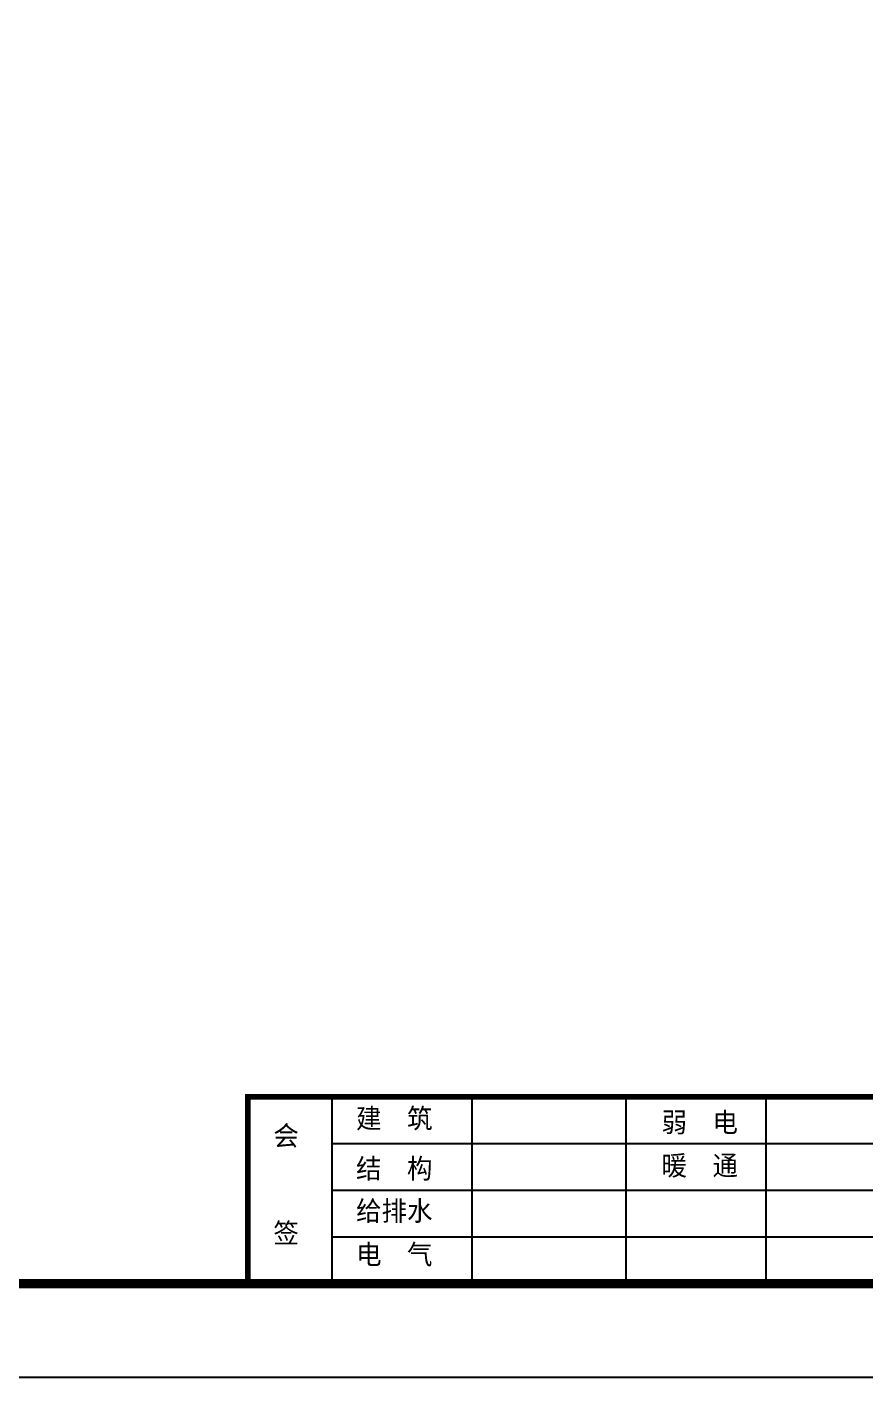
# Model space of a CAD drawing. Extents: x 718358 to 1668613, y -348838 to -159582.
# Drawn here: x 859925 to 864412, y -263294 to -256065 of the extents above; entities that cross this region are included whole.
import ezdxf

# ---------------------------------------------------------------- set-up
doc = ezdxf.new("R2010")
doc.units = 0
doc.header["$LTSCALE"] = 1000
doc.layers.add('建-图框', color=4, linetype='Continuous')
doc.styles.add('图框', font='')
doc.styles.get('图框').set_extended_font_data('SimSun')

msp = doc.modelspace()

# ---------------------------------------------------------------- linework, layer by layer
at = {"layer": '建-图框'}
for p, q in [((861108.1, -261794.4), (861108.1, -262794.4)), ((861108.1, -261794.4), (873708.1, -261794.4)), ((861558.1, -261794.4), (861558.1, -262794.4)), ((862308.1, -262794.4), (862308.1, -261794.4)), ((863133.1, -262794.4), (863133.1, -261794.4)), ((863883.1, -262794.4), (863883.1, -261794.4)), ((861558.1, -262044.4), (864708.1, -262044.4)), ((861558.1, -262294.4), (864708.1, -262294.4)), ((861558.1, -262544.4), (864708.1, -262544.4)), ((861108.1, -262794.4), (873708.1, -262794.4))]:
    msp.add_line(p, q, dxfattribs=at)
msp.add_lwpolyline([(844508.1, -221244.4), (844508.1, -263294.4), (874208.1, -263294.4), (874208.1, -221244.4)], close=True, dxfattribs=at)
for points, const_width in [([(845008.1, -222494.4), (845008.1, -262794.4), (873708.1, -262794.4), (873708.1, -222494.4)], 50), ([(861108.1, -261794.4), (861108.1, -262794.4), (873708.1, -262794.4), (873708.1, -260794.4), (864708.1, -260794.4), (864708.1, -261794.4)], 30)]:
    msp.add_lwpolyline(points, close=True, dxfattribs=dict(at, const_width=const_width))

# ---------------------------------------------------------------- texts
at = {"layer": '建-图框', "style": '图框', "oblique": 360, "width": 0.9442}
for s, height, p in [('建  筑', 105.98, (861686.9, -261962.4)), ('弱  电', 105.98, (863322.6, -261983.3)), ('会', 106, (861244.1, -262055.3)), ('结  构', 105.98, (861686.9, -262230.9)), ('暖  通', 105.98, (863322.6, -262215)), ('给排水', 105.98, (861686.9, -262457.6)), ('签', 106, (861244.1, -262576.4)), ('电  气', 105.98, (861686.9, -262690.6))]:
    msp.add_text(s, height=height, rotation=0, dxfattribs=at).set_placement(p)

doc.saveas('drawing.dxf')
